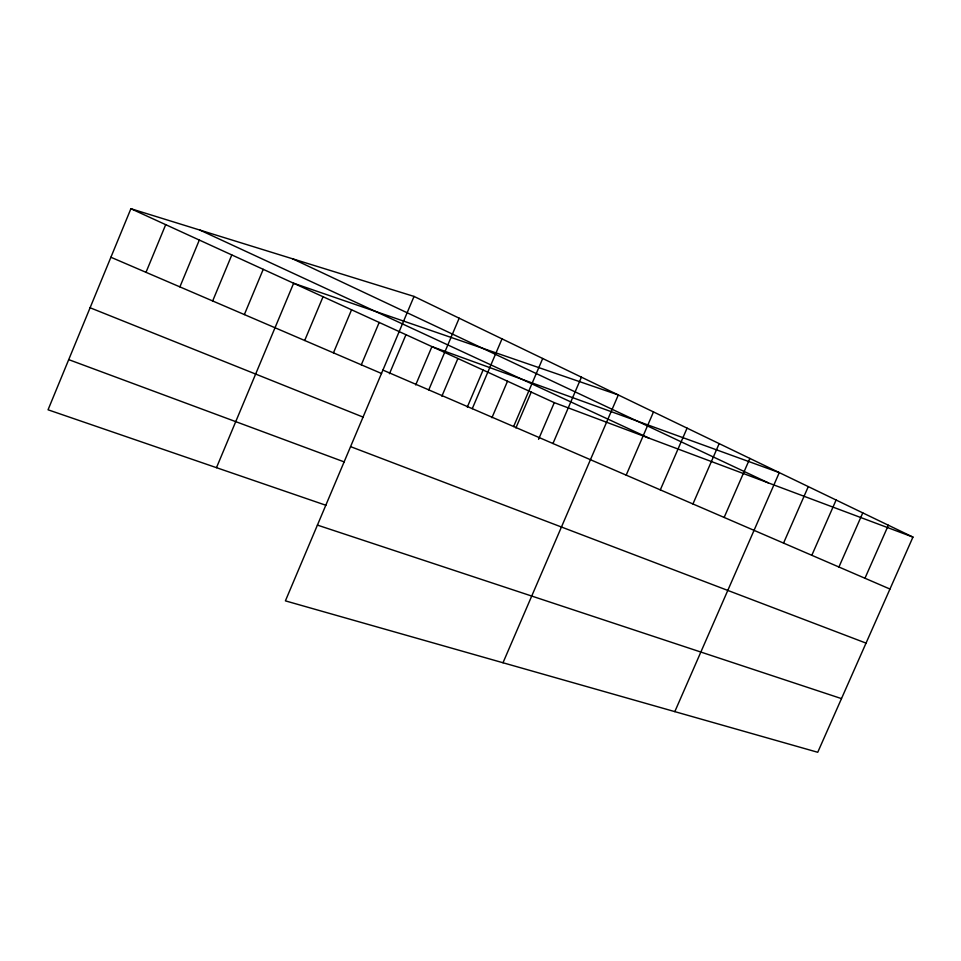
<?xml version="1.0" encoding="UTF-8"?>
<svg xmlns="http://www.w3.org/2000/svg" width="961" height="961" viewBox="0 0 961 961"><rect width="100%" height="100%" fill="white"/><g stroke="black" fill="none" stroke-linecap="round" stroke-linejoin="round"><path stroke-width="1.44" d="M414.035 296.42L285.405 600.865L817.739 752.283L912.95 537.091L414.035 296.42L130.9 208.717L48.05 409.794L325.911 505.27M146 272.323L165.7 224.658M179.899 286.883L199.323 240.058M212.669 300.961L231.805 254.941M244.358 314.571L263.23 269.332M216.477 467.671L293.634 283.255L618.319 394.959L502.999 662.754M304.697 340.494L323.052 296.733M333.455 352.843L351.558 309.79M361.312 364.808L379.187 322.44M389.469 373.721L405.962 334.704M415.693 384.929L431.933 346.609L779.287 472.608L674.814 711.62M428.762 389.878L459.178 318.199M441.868 396.22L457.904 358.489M467.298 407.092L483.083 370.033M472.271 408.665L502.014 338.861M491.936 417.723L507.516 381.217M513.618 426.528L542.713 358.489M515.901 427.945L531.241 392.088M538.556 439.333L554.293 402.647L912.95 537.091M552.959 443.514L581.429 377.168M626.188 475.13L653.492 411.933M660.315 489.87L687.079 428.125M692.941 503.96L719.176 443.61M724.15 517.438L749.88 458.421M783.551 543.085L808.297 486.602M811.817 555.302L836.106 500.02M838.929 567.002L862.774 512.886M864.96 578.246L888.36 525.235M317.418 525.102L841.488 698.611M68.724 359.63L344.23 461.917M350.573 446.637L866.041 643.113M90.094 307.76L363.15 417.122M110.899 257.248L381.577 373.517M382.91 370.081L889.958 589.045M130.9 208.717L554.293 402.647M200.068 230.147L649.035 438.156M292.649 258.821L768.319 482.866"/></g></svg>
